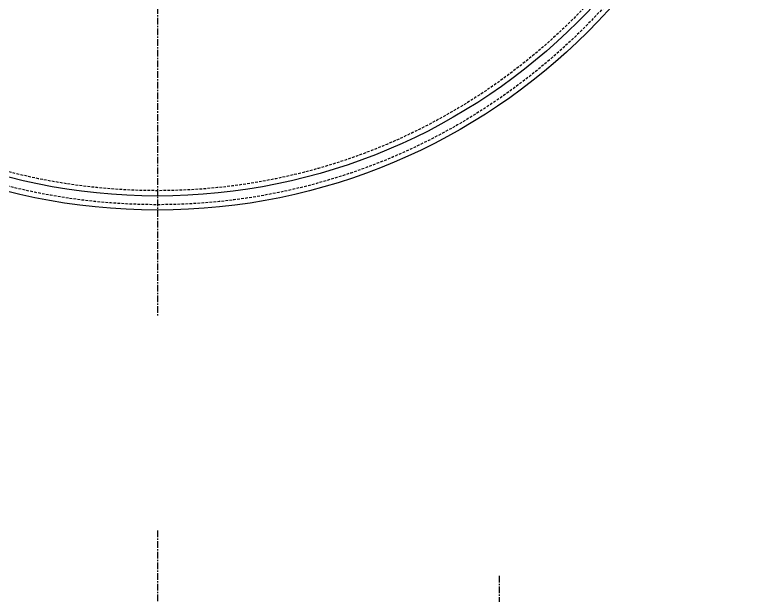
# Model space of a CAD drawing. Extents: x -168 to 134, y -932 to 192.
# Drawn here: x -26.7 to 114, y -186.3 to -77.5 of the extents above; entities that cross this region are included whole.
import ezdxf

# ---------------------------------------------------------------- set-up
doc = ezdxf.new("R2010")
doc.units = 0
doc.linetypes.add('CENTER', pattern=[2, 1.25, -0.25, 0.25, -0.25])
doc.linetypes.add('DASHED', pattern=[0.75, 0.5, -0.25])
doc.layers.get('0').update_dxf_attribs({"linetype": 'CONTINUOUS'})
doc.layers.add('CENTER', color=1, linetype='CENTER')

msp = doc.modelspace()

# ---------------------------------------------------------------- linework, layer by layer
at = {"color": 7, "linetype": 'CONTINUOUS'}
for radius in [114, 111.37]:
    msp.add_circle((0, 0), radius, dxfattribs=at)
at = {"color": 3, "linetype": 'DASHED'}
for radius in [113, 110.37]:
    msp.add_circle((0, 0), radius, dxfattribs=at)
at = {"layer": 'CENTER', "color": 1, "linetype": 'CENTER'}
for p, q in [((0, 134), (0, -134)), ((0, -174.01), (0, -818)), ((64, -182.5), (64, -648.85)), ((64, -182.5), (64, -257.45))]:
    msp.add_line(p, q, dxfattribs=at)

doc.saveas('drawing.dxf')
